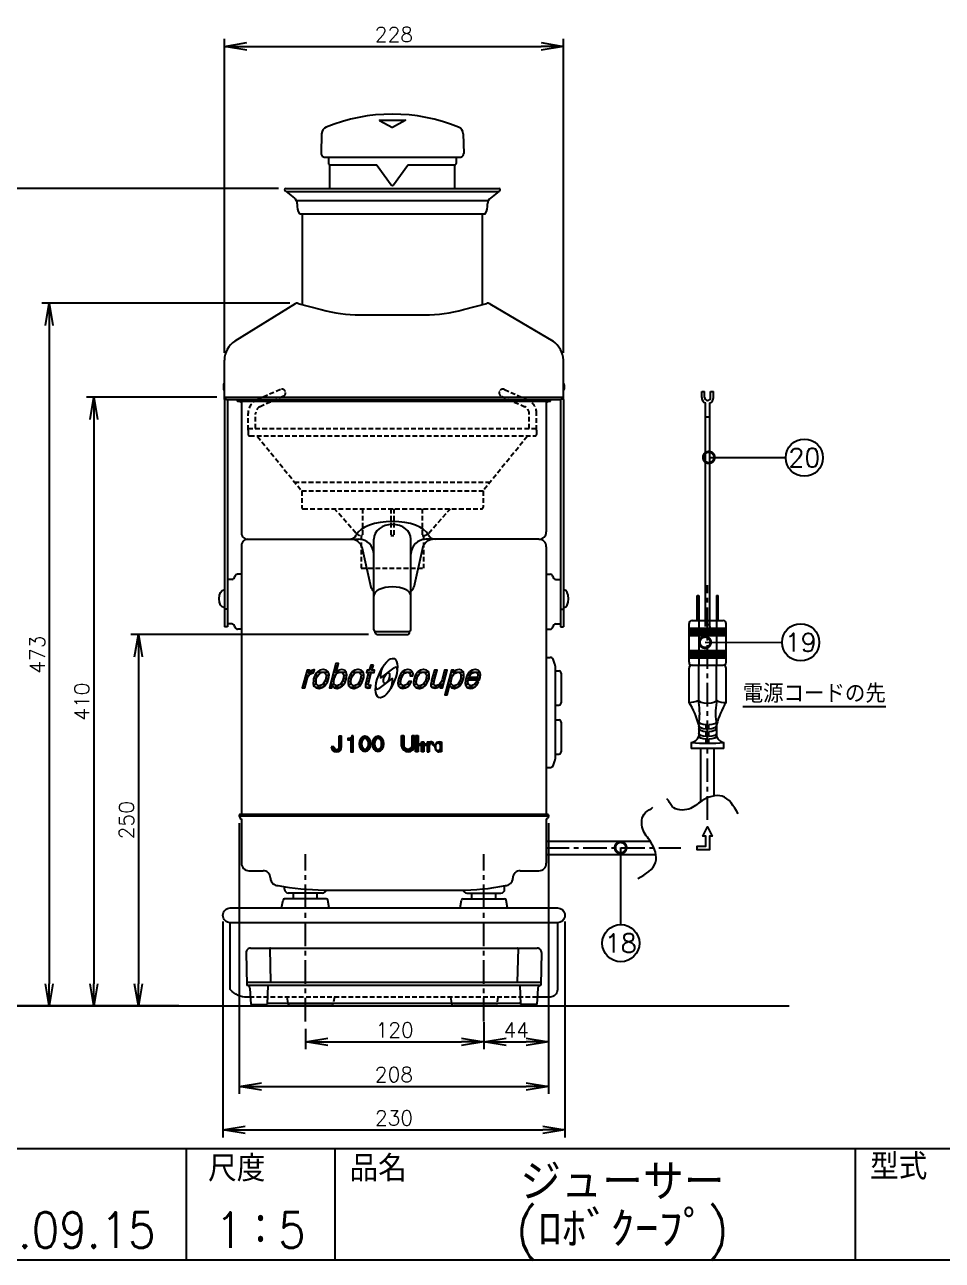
# Model space of a CAD drawing. Extents: x 115 to 2025, y 0 to 1377.
# Drawn here: x 956 to 1573, y 0 to 831 of the extents above; entities that cross this region are included whole.
import ezdxf
from ezdxf.enums import TextEntityAlignment as Align

# ---------------------------------------------------------------- set-up
doc = ezdxf.new("R2010")
doc.units = 0
doc.header["$LTSCALE"] = 0.5
doc.header["$PDMODE"] = 3
doc.linetypes.add('CENTER', pattern=[50.8, 31.75, -6.35, 6.35, -6.35])
doc.linetypes.add('HIDDEN', pattern=[9.525, 6.35, -3.175])
doc.layers.get('0').update_dxf_attribs({"linetype": 'CONTINUOUS'})
doc.layers.get('DEFPOINTS').update_dxf_attribs({"linetype": 'CONTINUOUS'})
for name, color, linetype in [('DANMEN', 7, 'CONTINUOUS'), ('SIYOU', 7, 'CONTINUOUS'), ('SUNPOU', 7, 'CONTINUOUS'), ('WAKU', 7, 'CONTINUOUS')]:
    doc.layers.add(name, color=color, linetype=linetype)
doc.styles.add('BIGFONT', font='romans', dxfattribs={"bigfont": 'bigfont'})
doc.styles.get("Standard").update_dxf_attribs({"font": 'ROMANS', "bigfont": 'EXTFONT.shx'})
doc.dimstyles.get("Standard").update_dxf_attribs({"dimscale": 5, "dimtxt": 2, "dimasz": 3, "dimexe": 1, "dimexo": 1, "dimgap": 0.6, "dimtad": 3, "dimdec": 0, "dimzin": 0, "dimdsep": 46, "dimtxsty": 'STANDARD', "dimblk1": 'OPEN', "dimblk2": 'OPEN', "dimsah": 1, "dimcen": 1.5, "dimadec": 0, "dimazin": 0, "dimtfac": 1, "dimtdec": 0, "dimtmove": 0, "dimatfit": 0, "dimldrblk": 'DOTSMALL', "dimfxl": 1, "dimtvp": 1, "dimtolj": 1, "dimtzin": 0, "dimarcsym": 0})

# ---------------------------------------------------------------- blocks, each defined once
blk = doc.blocks.new('_OPEN')
at = {"color": 0, "linetype": 'ByBlock'}
for p, q in [((-1, 0.167), (0, 0)), ((0, 0), (-1, -0.167)), ((0, 0), (-1, 0))]:
    blk.add_line(p, q, dxfattribs=at)
blk = doc.blocks.new('*D17')
at = {"layer": 'DEFPOINTS', "color": 0}
for p in [(1192.68, 420.78), (1032.86, 170.78), (1065.05, 170.78)]:
    blk.add_point(p, dxfattribs=at)
at = {"layer": 'SUNPOU', "color": 0, "lineweight": -2}
for p, q in [((1187.68, 420.78), (1027.86, 420.78)), ((1032.86, 405.78), (1032.86, 185.78)), ((1060.05, 170.78), (1027.86, 170.78))]:
    blk.add_line(p, q, dxfattribs=at)
at = {"layer": 'SUNPOU', "color": 0, "lineweight": -2, "xscale": 15, "yscale": 15, "zscale": 15}
for p, rotation in [((1032.86, 420.78), 90), ((1032.86, 170.78), 270)]:
    blk.add_blockref('_OPEN', p, dxfattribs=dict(at, rotation=rotation))
at = {"layer": 'SUNPOU', "color": 0, "insert": (1024.86, 295.78), "char_height": 10, "attachment_point": 5, "rotation": 90}
blk.add_mtext('\\A1;250', dxfattribs=at)
blk = doc.blocks.new('_DotSmall')
at = {"color": 0, "linetype": 'ByBlock', "const_width": 0.5}
blk.add_lwpolyline([(-0.0625, 0, 1), (0.0625, 0, 1)], format="xyb", close=True, dxfattribs=at)
blk = doc.blocks.new('*D18')
at = {"layer": 'DEFPOINTS', "color": 0}
for p in [(1139.63, 643.58), (972.86, 170.78), (1060.05, 170.78)]:
    blk.add_point(p, dxfattribs=at)
at = {"layer": 'SUNPOU', "color": 0, "lineweight": -2}
for p, q in [((1134.63, 643.58), (967.86, 643.58)), ((972.86, 628.58), (972.86, 185.78)), ((1055.05, 170.78), (967.86, 170.78))]:
    blk.add_line(p, q, dxfattribs=at)
at = {"layer": 'SUNPOU', "color": 0, "lineweight": -2, "xscale": 15, "yscale": 15, "zscale": 15}
for p, rotation in [((972.86, 643.58), 90), ((972.86, 170.78), 270)]:
    blk.add_blockref('_OPEN', p, dxfattribs=dict(at, rotation=rotation))
at = {"layer": 'SUNPOU', "color": 0, "insert": (964.86, 407.18), "char_height": 10, "attachment_point": 5, "rotation": 90}
blk.add_mtext('\\A1;473', dxfattribs=at)
blk = doc.blocks.new('*D19')
at = {"layer": 'DEFPOINTS', "color": 0}
for p in [(1132.19, 720.78), (942.86, 170.78), (1060.05, 170.78)]:
    blk.add_point(p, dxfattribs=at)
at = {"layer": 'SUNPOU', "color": 0, "lineweight": -2}
for p, q in [((1127.19, 720.78), (937.86, 720.78)), ((942.86, 705.78), (942.86, 185.78)), ((1055.05, 170.78), (937.86, 170.78))]:
    blk.add_line(p, q, dxfattribs=at)
at = {"layer": 'SUNPOU', "color": 0, "lineweight": -2, "xscale": 15, "yscale": 15, "zscale": 15}
for p, rotation in [((942.86, 720.78), 90), ((942.86, 170.78), 270)]:
    blk.add_blockref('_OPEN', p, dxfattribs=dict(at, rotation=rotation))
at = {"layer": 'SUNPOU', "color": 0, "insert": (934.86, 433.78), "char_height": 10, "attachment_point": 5, "rotation": 90}
blk.add_mtext('\\A1;550', dxfattribs=at)
blk = doc.blocks.new('*D20')
at = {"layer": 'DEFPOINTS', "color": 0}
for p in [(1090.69, 580.28), (1002.86, 170.78), (1060.05, 170.78)]:
    blk.add_point(p, dxfattribs=at)
at = {"layer": 'SUNPOU', "color": 0, "lineweight": -2}
for p, q in [((1085.69, 580.28), (997.86, 580.28)), ((1002.86, 565.28), (1002.86, 185.78)), ((1055.05, 170.78), (997.86, 170.78))]:
    blk.add_line(p, q, dxfattribs=at)
at = {"layer": 'SUNPOU', "color": 0, "lineweight": -2, "xscale": 15, "yscale": 15, "zscale": 15}
for p, rotation in [((1002.86, 580.28), 90), ((1002.86, 170.78), 270)]:
    blk.add_blockref('_OPEN', p, dxfattribs=dict(at, rotation=rotation))
at = {"layer": 'SUNPOU', "color": 0, "insert": (994.86, 375.53), "char_height": 10, "attachment_point": 5, "rotation": 90}
blk.add_mtext('\\A1;410', dxfattribs=at)
blk = doc.blocks.new('*D22')
at = {"layer": 'DEFPOINTS', "color": 0}
for p in [(1318.69, 816.38), (1090.69, 605.3), (1318.69, 605.3)]:
    blk.add_point(p, dxfattribs=at)
at = {"layer": 'SUNPOU', "color": 0, "lineweight": -2}
for p, q in [((1090.69, 610.3), (1090.69, 821.38)), ((1105.69, 816.38), (1303.69, 816.38)), ((1318.69, 610.3), (1318.69, 821.38))]:
    blk.add_line(p, q, dxfattribs=at)
at = {"layer": 'SUNPOU', "color": 0, "lineweight": -2, "xscale": 15, "yscale": 15, "zscale": 15, "rotation": 180}
blk.add_blockref('_OPEN', (1090.69, 816.38), dxfattribs=at)
at = {"layer": 'SUNPOU', "color": 0, "lineweight": -2, "xscale": 15, "yscale": 15, "zscale": 15}
blk.add_blockref('_OPEN', (1318.69, 816.38), dxfattribs=at)
at = {"layer": 'SUNPOU', "color": 0, "insert": (1204.69, 824.38), "char_height": 10, "attachment_point": 5}
blk.add_mtext('\\A1;228', dxfattribs=at)
blk = doc.blocks.new('*D24')
at = {"layer": 'DEFPOINTS', "color": 0}
for p in [(1145.19, 160.33), (1265.19, 160.33), (1265.19, 146.64)]:
    blk.add_point(p, dxfattribs=at)
at = {"layer": 'SUNPOU', "color": 0, "lineweight": -2}
for p, q in [((1145.19, 155.33), (1145.19, 141.64)), ((1265.19, 155.33), (1265.19, 141.64)), ((1160.19, 146.64), (1250.19, 146.64))]:
    blk.add_line(p, q, dxfattribs=at)
at = {"layer": 'SUNPOU', "color": 0, "lineweight": -2, "xscale": 15, "yscale": 15, "zscale": 15, "rotation": 180}
blk.add_blockref('_OPEN', (1145.19, 146.64), dxfattribs=at)
at = {"layer": 'SUNPOU', "color": 0, "lineweight": -2, "xscale": 15, "yscale": 15, "zscale": 15}
blk.add_blockref('_OPEN', (1265.19, 146.64), dxfattribs=at)
at = {"layer": 'SUNPOU', "color": 0, "insert": (1205.19, 154.64), "char_height": 10, "attachment_point": 5}
blk.add_mtext('\\A1;120', dxfattribs=at)
blk = doc.blocks.new('*D25')
at = {"layer": 'DEFPOINTS', "color": 0}
for p in [(1100.69, 298.78), (1308.69, 298.78), (1308.69, 116.64)]:
    blk.add_point(p, dxfattribs=at)
at = {"layer": 'SUNPOU', "color": 0, "lineweight": -2}
for p, q in [((1100.69, 293.78), (1100.69, 111.64)), ((1308.69, 293.78), (1308.69, 111.64)), ((1115.69, 116.64), (1293.69, 116.64))]:
    blk.add_line(p, q, dxfattribs=at)
at = {"layer": 'SUNPOU', "color": 0, "lineweight": -2, "xscale": 15, "yscale": 15, "zscale": 15, "rotation": 180}
blk.add_blockref('_OPEN', (1100.69, 116.64), dxfattribs=at)
at = {"layer": 'SUNPOU', "color": 0, "lineweight": -2, "xscale": 15, "yscale": 15, "zscale": 15}
blk.add_blockref('_OPEN', (1308.69, 116.64), dxfattribs=at)
at = {"layer": 'SUNPOU', "color": 0, "insert": (1204.69, 124.64), "char_height": 10, "attachment_point": 5}
blk.add_mtext('\\A1;208', dxfattribs=at)
blk = doc.blocks.new('*D26')
at = {"layer": 'DEFPOINTS', "color": 0}
for p in [(1089.75, 232.55), (1319.75, 232.55), (1319.75, 87.41)]:
    blk.add_point(p, dxfattribs=at)
at = {"layer": 'SUNPOU', "color": 0, "lineweight": -2}
for p, q in [((1089.75, 227.55), (1089.75, 82.41)), ((1319.75, 227.55), (1319.75, 82.41)), ((1104.75, 87.41), (1304.75, 87.41))]:
    blk.add_line(p, q, dxfattribs=at)
at = {"layer": 'SUNPOU', "color": 0, "lineweight": -2, "xscale": 15, "yscale": 15, "zscale": 15, "rotation": 180}
blk.add_blockref('_OPEN', (1089.75, 87.41), dxfattribs=at)
at = {"layer": 'SUNPOU', "color": 0, "lineweight": -2, "xscale": 15, "yscale": 15, "zscale": 15}
blk.add_blockref('_OPEN', (1319.75, 87.41), dxfattribs=at)
at = {"layer": 'SUNPOU', "color": 0, "insert": (1204.75, 95.41), "char_height": 10, "attachment_point": 5}
blk.add_mtext('\\A1;230', dxfattribs=at)
blk = doc.blocks.new('*D27')
at = {"layer": 'DEFPOINTS', "color": 0}
for p in [(1308.69, 181.09), (1265.19, 164.79), (1308.69, 146.64)]:
    blk.add_point(p, dxfattribs=at)
at = {"layer": 'SUNPOU', "color": 0, "lineweight": -2}
for p, q in [((1308.69, 176.09), (1308.69, 141.64)), ((1265.19, 159.79), (1265.19, 141.64)), ((1280.19, 146.64), (1293.69, 146.64))]:
    blk.add_line(p, q, dxfattribs=at)
at = {"layer": 'SUNPOU', "color": 0, "lineweight": -2, "xscale": 15, "yscale": 15, "zscale": 15, "rotation": 180}
blk.add_blockref('_OPEN', (1265.19, 146.64), dxfattribs=at)
at = {"layer": 'SUNPOU', "color": 0, "lineweight": -2, "xscale": 15, "yscale": 15, "zscale": 15}
blk.add_blockref('_OPEN', (1308.69, 146.64), dxfattribs=at)
at = {"layer": 'SUNPOU', "color": 0, "insert": (1286.94, 154.64), "char_height": 10, "attachment_point": 5}
blk.add_mtext('\\A1;44', dxfattribs=at)

msp = doc.modelspace()

# ---------------------------------------------------------------- linework, layer by layer
at = {"color": 2}
for p, q in [((1195.02, 766.59), (1203.69, 761.78)), ((1195.07, 766.78), (1212.3, 766.78)), ((1212.35, 766.59), (1203.69, 761.78)), ((1156.1, 757.56), (1155.75, 744.34)), ((1251.27, 757.56), (1251.62, 744.34)), ((1158.25, 741.78), (1249.12, 741.78)), ((1161.69, 720.78), (1161.69, 736.78)), ((1245.69, 720.78), (1245.69, 736.78)), ((1132.19, 720.78), (1275.19, 720.78)), ((1132.19, 718.78), (1275.19, 718.78)), ((1132.19, 718.78), (1137.81, 714.28)), ((1275.19, 718.78), (1269.56, 714.28)), ((1139.07, 712.78), (1268.3, 712.78)), ((1141.19, 703.78), (1266.19, 703.78)), ((1143.19, 642.68), (1143.19, 703.78)), ((1264.19, 642.68), (1264.19, 703.78)), ((1138.26, 643.22), (1097.65, 618.15)), ((1140.2, 643.49), (1155.85, 639.25)), ((1251.53, 639.25), (1267.17, 643.49)), ((1269.11, 643.22), (1311.73, 618.15)), ((1181.99, 635.78), (1225.38, 635.78)), ((1090.69, 578.78), (1090.69, 605.3)), ((1318.69, 578.78), (1318.69, 605.3)), ((1411.68, 580.19), (1411.68, 584.19)), ((1411.68, 584.19), (1413.68, 584.19)), ((1413.68, 580.19), (1413.68, 584.19)), ((1417.68, 580.19), (1417.68, 584.19)), ((1417.68, 584.19), (1419.68, 584.19)), ((1419.68, 580.19), (1419.68, 584.19)), ((1090.69, 580.28), (1318.69, 580.27)), ((1090.69, 578.78), (1090.69, 425.78)), ((1092.39, 578.78), (1316.69, 578.78)), ((1092.69, 578.78), (1092.69, 425.78)), ((1099.19, 578.03), (1099.19, 578.78)), ((1099.44, 577.78), (1100.19, 577.78)), ((1100.19, 577.78), (1309.19, 577.78)), ((1102.19, 576.78), (1102.19, 489.78)), ((1307.19, 576.78), (1307.19, 489.78)), ((1309.19, 577.78), (1309.94, 577.78)), ((1310.19, 578.03), (1310.19, 578.78)), ((1316.69, 578.78), (1316.69, 425.78)), ((1318.69, 578.78), (1318.69, 425.78)), ((1414.18, 430.03), (1414.18, 576.48)), ((1417.18, 430.03), (1417.18, 576.48)), ((1414.18, 567.19), (1417.18, 567.19)), ((1106.19, 484.78), (1181.19, 484.78)), ((1191.19, 423.78), (1191.19, 484.78)), ((1216.19, 423.78), (1216.19, 484.78)), ((1302.19, 484.78), (1226.19, 484.78)), ((1102.19, 479.78), (1102.19, 299.78)), ((1183.19, 479.72), (1189.18, 452.6)), ((1224.18, 479.72), (1218.19, 452.6)), ((1307.19, 479.78), (1307.19, 299.78)), ((1095.69, 457.78), (1092.69, 457.78)), ((1102.19, 461.27), (1099.62, 461.27)), ((1307.19, 461.27), (1309.75, 461.27)), ((1313.69, 457.78), (1316.69, 457.78)), ((1090.39, 450.78), (1090.69, 450.78)), ((1319, 450.78), (1318.69, 450.78)), ((1408.68, 430.03), (1408.68, 447.03)), ((1408.68, 447.03), (1409.68, 447.03)), ((1409.68, 447.03), (1409.68, 400.03)), ((1421.68, 447.03), (1421.68, 400.03)), ((1421.68, 447.03), (1422.68, 447.03)), ((1422.68, 430.03), (1422.68, 447.03)), ((1090.39, 438.78), (1090.69, 438.78)), ((1092.69, 437.78), (1090.69, 437.78)), ((1316.69, 437.78), (1318.69, 437.78)), ((1318.99, 438.78), (1318.69, 438.78)), ((1092.69, 425.78), (1090.69, 425.78)), ((1095.69, 427.78), (1092.69, 427.78)), ((1102.19, 424.28), (1099.62, 424.28)), ((1307.19, 424.28), (1309.75, 424.28)), ((1313.69, 427.78), (1316.69, 427.78)), ((1316.69, 425.78), (1318.69, 425.78)), ((1403.18, 402.03), (1403.18, 428.03)), ((1403.18, 425.03), (1428.18, 425.03)), ((1403.18, 424.03), (1428.18, 424.03)), ((1405.18, 430.03), (1426.18, 430.03)), ((1428.18, 402.03), (1428.18, 428.03)), ((1192.19, 422.78), (1215.19, 422.78)), ((1192.19, 421.78), (1192.19, 422.78)), ((1193.19, 420.78), (1214.19, 420.78)), ((1194.69, 420.78), (1208.69, 420.78)), ((1215.19, 421.78), (1215.19, 422.78)), ((1403.18, 423.03), (1428.18, 423.03)), ((1403.18, 422.03), (1428.18, 422.03)), ((1403.18, 421.03), (1428.18, 421.03)), ((1403.18, 420.03), (1428.18, 420.03)), ((1403.18, 410.03), (1428.18, 410.03)), ((1403.18, 409.03), (1428.18, 409.03)), ((1403.18, 408.03), (1428.18, 408.03)), ((1165.12, 399.28), (1166.92, 399.28)), ((1188.87, 399.28), (1190.68, 399.28)), ((1312.83, 400.84), (1311.91, 404.03)), ((1313.19, 399.56), (1313.19, 336.94)), ((1403.18, 407.03), (1428.18, 407.03)), ((1403.18, 406.03), (1428.18, 406.03)), ((1403.18, 405.03), (1428.18, 405.03)), ((1405.18, 400.03), (1426.18, 400.03)), ((1409.68, 375.03), (1409.68, 400.03)), ((1421.68, 375.03), (1421.68, 400.03)), ((1144.85, 391.34), (1146.47, 391.34)), ((1145.39, 393.32), (1147.61, 393.32)), ((1145.93, 395.31), (1147.49, 395.31)), ((1147.93, 395.31), (1150.85, 395.31)), ((1150.9, 391.34), (1152.71, 391.34)), ((1151.69, 393.32), (1153.77, 393.32)), ((1153.16, 395.31), (1160.64, 395.31)), ((1159.01, 391.34), (1160.87, 391.34)), ((1159.12, 393.32), (1161.12, 393.32)), ((1163.06, 391.34), (1164.77, 391.34)), ((1163.58, 393.32), (1165.67, 393.32)), ((1164.09, 395.31), (1165.86, 395.31)), ((1164.61, 397.3), (1166.39, 397.3)), ((1166.05, 395.31), (1172.61, 395.31)), ((1170.75, 391.34), (1172.77, 391.34)), ((1170.95, 393.32), (1173, 393.32)), ((1174.41, 391.34), (1176.23, 391.34)), ((1175.21, 393.32), (1177.19, 393.32)), ((1176.54, 395.31), (1184.14, 395.31)), ((1182.37, 391.34), (1184.29, 391.34)), ((1182.63, 393.32), (1184.49, 393.32)), ((1186.36, 395.31), (1191.38, 395.31)), ((1186.75, 391.34), (1188.48, 391.34)), ((1187.26, 393.32), (1189.03, 393.32)), ((1188.29, 397.3), (1190.1, 397.3)), ((1203.69, 391.34), (1194.65, 384.3)), ((1195.78, 391.34), (1204.82, 398.38)), ((1208.03, 391.34), (1209.8, 391.34)), ((1208.75, 393.32), (1210.75, 393.32)), ((1210.05, 395.31), (1217.27, 395.31)), ((1215.6, 393.32), (1217.52, 393.32)), ((1218.43, 391.34), (1220.25, 391.34)), ((1219.23, 393.32), (1221.21, 393.32)), ((1220.7, 395.31), (1228.16, 395.31)), ((1226.55, 391.34), (1228.41, 391.34)), ((1226.66, 393.32), (1228.51, 393.32)), ((1230.4, 391.34), (1232.25, 391.34)), ((1230.97, 393.32), (1232.8, 393.32)), ((1231.54, 395.31), (1233.36, 395.31)), ((1237.43, 391.34), (1239.12, 391.34)), ((1237.92, 393.32), (1239.66, 393.32)), ((1238.42, 395.31), (1240.2, 395.31)), ((1241.95, 391.34), (1243.61, 391.34)), ((1242.49, 393.32), (1244.52, 393.32)), ((1243.02, 395.31), (1244.65, 395.31)), ((1244.85, 395.31), (1251.47, 395.31)), ((1249.65, 391.34), (1251.55, 391.34)), ((1249.77, 393.32), (1251.8, 393.32)), ((1253.28, 391.34), (1262.55, 391.34)), ((1254.09, 393.32), (1255.88, 393.32)), ((1255.32, 395.31), (1262.53, 395.31)), ((1261.02, 393.32), (1262.83, 393.32)), ((1313.19, 396.25), (1315.69, 396.25)), ((1317.19, 394.75), (1317.19, 374.75)), ((1403.18, 375.03), (1403.18, 398.03)), ((1428.18, 375.03), (1428.18, 398.03)), ((1143.23, 385.38), (1145.03, 385.38)), ((1143.77, 387.36), (1145.51, 387.36)), ((1144.31, 389.35), (1145.99, 389.35)), ((1150.44, 387.36), (1152.62, 387.36)), ((1150.47, 389.35), (1152.39, 389.35)), ((1151.68, 385.38), (1157.01, 385.38)), ((1157.04, 387.36), (1159.11, 387.36)), ((1158.4, 389.35), (1160.22, 389.35)), ((1161.52, 385.38), (1163.12, 385.38)), ((1162.03, 387.36), (1164.49, 387.36)), ((1162.55, 389.35), (1164.32, 389.35)), ((1164.25, 385.38), (1168.93, 385.38)), ((1168.9, 387.36), (1171.1, 387.36)), ((1170.25, 389.35), (1172.16, 389.35)), ((1173.96, 387.36), (1175.95, 387.36)), ((1173.99, 389.35), (1175.78, 389.35)), ((1175, 385.38), (1180.38, 385.38)), ((1180.56, 387.36), (1182.57, 387.36)), ((1181.9, 389.35), (1183.55, 389.35)), ((1185.7, 385.38), (1188.84, 385.38)), ((1185.73, 387.36), (1187.51, 387.36)), ((1186.24, 389.35), (1187.93, 389.35)), ((1207.53, 387.36), (1209.52, 387.36)), ((1207.56, 389.35), (1209.34, 389.35)), ((1208.47, 385.38), (1213.66, 385.38)), ((1213.65, 387.36), (1215.61, 387.36)), ((1217.98, 387.36), (1219.97, 387.36)), ((1218.01, 389.35), (1219.8, 389.35)), ((1219.02, 385.38), (1224.55, 385.38)), ((1224.58, 387.36), (1226.59, 387.36)), ((1225.94, 389.35), (1227.63, 389.35)), ((1229.55, 387.36), (1231.56, 387.36)), ((1229.92, 389.35), (1231.72, 389.35)), ((1230.24, 385.38), (1234.73, 385.38)), ((1235.47, 387.36), (1238.04, 387.36)), ((1235.87, 385.38), (1237.51, 385.38)), ((1236.85, 389.35), (1238.58, 389.35)), ((1239.82, 383.39), (1241.42, 383.39)), ((1240.35, 385.38), (1241.95, 385.38)), ((1240.89, 387.36), (1243.29, 387.36)), ((1241.42, 389.35), (1243.15, 389.35)), ((1243.05, 385.38), (1247.72, 385.38)), ((1247.73, 387.36), (1249.77, 387.36)), ((1249.05, 389.35), (1250.88, 389.35)), ((1252.76, 387.36), (1254.79, 387.36)), ((1252.79, 389.35), (1254.56, 389.35)), ((1253.7, 385.38), (1259, 385.38)), ((1259.07, 387.36), (1260.91, 387.36)), ((1239.29, 381.4), (1240.89, 381.4)), ((1313.19, 373.25), (1315.69, 373.25)), ((1313.19, 363.25), (1315.69, 363.25)), ((1317.19, 361.75), (1317.19, 341.75)), ((1409.68, 360.03), (1409.68, 352.03)), ((1414.78, 357.08), (1414.78, 359.9)), ((1416.58, 357.08), (1416.58, 359.9)), ((1421.68, 360.03), (1421.68, 352.03)), ((1167.97, 345.16), (1167.97, 352.56)), ((1167.97, 352.56), (1169.56, 352.56)), ((1167.97, 351.41), (1169.56, 351.41)), ((1167.97, 350.16), (1169.56, 350.16)), ((1169.56, 345.16), (1169.56, 352.56)), ((1173.64, 350.16), (1177.26, 350.16)), ((1175.92, 351.41), (1177.26, 351.41)), ((1183.95, 350.16), (1182.12, 350.16)), ((1187.56, 351.41), (1182.91, 351.41)), ((1188.36, 350.16), (1186.63, 350.16)), ((1192.73, 350.16), (1190.89, 350.16)), ((1196.34, 351.41), (1191.69, 351.41)), ((1197.13, 350.16), (1195.4, 350.16)), ((1209.87, 352.77), (1211.44, 352.77)), ((1209.87, 345.68), (1209.87, 352.77)), ((1211.46, 351.61), (1209.87, 351.61)), ((1211.44, 350.36), (1209.87, 350.36)), ((1211.44, 352.77), (1211.44, 345.62)), ((1218.6, 351.61), (1216.99, 351.61)), ((1217, 352.77), (1218.62, 352.77)), ((1217, 345.59), (1217, 352.77)), ((1218.62, 350.36), (1217, 350.36)), ((1218.62, 345.64), (1218.62, 352.77)), ((1219.16, 341.74), (1219.16, 352.77)), ((1220.99, 351.61), (1219.16, 351.61)), ((1220.99, 350.36), (1219.16, 350.36)), ((1219.21, 352.77), (1220.99, 352.77)), ((1220.99, 352.77), (1220.99, 341.74)), ((1414.78, 352.09), (1414.78, 355.28)), ((1414.78, 347.49), (1414.78, 350.29)), ((1416.58, 352.09), (1416.58, 355.28)), ((1416.58, 347.49), (1416.58, 350.29)), ((1164.28, 345.16), (1162.59, 345.16)), ((1164.28, 345.16), (1162.59, 345.16)), ((1162.83, 343.91), (1164.78, 343.91)), ((1163.69, 342.66), (1168.46, 342.66)), ((1167.47, 343.91), (1169.32, 343.91)), ((1169.56, 348.91), (1167.97, 348.91)), ((1169.56, 347.66), (1167.97, 347.66)), ((1169.56, 346.41), (1167.97, 346.41)), ((1169.56, 345.16), (1167.97, 345.16)), ((1169.56, 345.16), (1167.97, 345.16)), ((1177.25, 343.91), (1175.66, 343.91)), ((1177.25, 343.91), (1175.66, 343.91)), ((1177.25, 342.66), (1175.66, 342.66)), ((1177.26, 348.91), (1175.67, 348.91)), ((1177.26, 347.66), (1175.67, 347.66)), ((1177.26, 346.41), (1175.67, 346.41)), ((1177.26, 345.16), (1175.67, 345.16)), ((1177.26, 345.16), (1175.67, 345.16)), ((1183.15, 347.66), (1181.51, 347.66)), ((1183.17, 346.41), (1181.52, 346.41)), ((1183.37, 348.91), (1181.69, 348.91)), ((1183.45, 345.16), (1181.75, 345.16)), ((1184.15, 343.91), (1182.24, 343.91)), ((1187.33, 342.66), (1183.14, 342.66)), ((1188.24, 343.91), (1186.43, 343.91)), ((1188.73, 345.16), (1187.13, 345.16)), ((1188.79, 348.91), (1187.21, 348.91)), ((1188.95, 346.41), (1187.41, 346.41)), ((1188.97, 347.66), (1187.43, 347.66)), ((1191.92, 347.66), (1190.28, 347.66)), ((1191.94, 346.41), (1190.3, 346.41)), ((1192.14, 348.91), (1190.46, 348.91)), ((1192.22, 345.16), (1190.53, 345.16)), ((1192.92, 343.91), (1191.01, 343.91)), ((1196.11, 342.66), (1191.92, 342.66)), ((1197.02, 343.91), (1195.2, 343.91)), ((1197.5, 345.16), (1195.91, 345.16)), ((1197.56, 348.91), (1195.98, 348.91)), ((1197.73, 346.41), (1196.18, 346.41)), ((1197.75, 347.66), (1196.21, 347.66)), ((1211.44, 349.11), (1209.87, 349.11)), ((1211.44, 347.86), (1209.87, 347.86)), ((1211.44, 346.61), (1209.87, 346.61)), ((1211.54, 345.36), (1209.92, 345.36)), ((1212.57, 344.11), (1210.36, 344.11)), ((1217.14, 342.86), (1211.35, 342.86)), ((1218.14, 344.11), (1215.88, 344.11)), ((1218.58, 345.36), (1216.91, 345.36)), ((1218.62, 349.11), (1217, 349.11)), ((1218.62, 347.86), (1217, 347.86)), ((1218.62, 346.61), (1217, 346.61)), ((1220.99, 349.11), (1219.16, 349.11)), ((1220.99, 347.86), (1219.16, 347.86)), ((1220.99, 346.61), (1219.16, 346.61)), ((1220.99, 345.36), (1219.16, 345.36)), ((1220.99, 344.11), (1219.16, 344.11)), ((1220.99, 342.86), (1219.16, 342.86)), ((1220.99, 341.74), (1219.16, 341.74)), ((1221.65, 345.94), (1221.65, 347.15)), ((1221.65, 347.15), (1223.22, 347.15)), ((1226.42, 346.61), (1221.65, 346.61)), ((1223.17, 345.94), (1221.65, 345.94)), ((1223.22, 347.15), (1223.22, 348.47)), ((1223.22, 348.47), (1224.75, 348.47)), ((1223.22, 347.86), (1224.75, 347.86)), ((1223.22, 341.74), (1223.22, 345.94)), ((1224.75, 345.36), (1223.22, 345.36)), ((1224.75, 344.11), (1223.22, 344.11)), ((1224.75, 342.86), (1223.22, 342.86)), ((1224.75, 341.74), (1223.22, 341.74)), ((1224.75, 348.47), (1224.75, 347.15)), ((1224.75, 347.15), (1226.42, 347.15)), ((1226.42, 345.94), (1224.75, 345.94)), ((1224.75, 345.94), (1224.75, 341.74)), ((1226.42, 347.15), (1226.42, 345.94)), ((1227.1, 348.47), (1228.5, 348.47)), ((1227.1, 348.47), (1227.1, 341.74)), ((1231.02, 347.86), (1227.1, 347.86)), ((1228.76, 346.61), (1227.1, 346.61)), ((1228.5, 345.36), (1227.1, 345.36)), ((1228.5, 344.11), (1227.1, 344.11)), ((1228.5, 342.86), (1227.1, 342.86)), ((1227.1, 341.74), (1228.5, 341.74)), ((1228.5, 348.47), (1228.5, 347.72)), ((1228.5, 345.88), (1228.5, 341.74)), ((1231.69, 346.61), (1230.88, 346.61)), ((1231.1, 346), (1231.83, 346)), ((1232.89, 345.36), (1232.23, 345.36)), ((1233, 344.11), (1232.35, 344.11)), ((1233.11, 346.61), (1232.5, 346.61)), ((1233.56, 342.86), (1232.91, 342.86)), ((1234.05, 347.86), (1233.34, 347.86)), ((1236.76, 347.86), (1234.71, 347.86)), ((1236.76, 342.86), (1235.2, 342.86)), ((1236.76, 346.61), (1235.66, 346.61)), ((1236.76, 344.11), (1235.76, 344.11)), ((1235.85, 341.74), (1235.85, 341.97)), ((1236.76, 341.75), (1235.85, 341.75)), ((1236.76, 345.36), (1235.87, 345.36)), ((1235.93, 348.2), (1235.93, 348.48)), ((1235.93, 348.48), (1236.76, 348.48)), ((1236.76, 348.48), (1236.76, 341.74)), ((1404.68, 348.03), (1404.68, 344.03)), ((1426.68, 344.03), (1404.68, 344.03)), ((1411.18, 308.35), (1411.18, 344.03)), ((1420.18, 312.11), (1420.18, 344.03)), ((1426.68, 344.03), (1426.68, 348.03)), ((1311.91, 332.46), (1312.83, 335.65)), ((1313.19, 340.25), (1315.69, 340.25)), ((1100.69, 299.28), (1100.69, 298.78)), ((1101.19, 299.78), (1308.19, 299.78)), ((1308.69, 299.28), (1308.69, 298.78)), ((1100.69, 298.78), (1308.69, 298.78)), ((1100.69, 298.78), (1101.21, 297.12)), ((1101.69, 296.78), (1102.19, 296.78)), ((1102.19, 296.78), (1102.19, 266.78)), ((1307.19, 296.78), (1307.19, 266.78)), ((1307.69, 296.78), (1307.19, 296.78)), ((1308.69, 298.78), (1308.16, 297.12)), ((1307.19, 281.63), (1377.11, 281.63)), ((1307.19, 272.63), (1380.88, 272.63)), ((1107.19, 261.78), (1116.69, 261.78)), ((1289.69, 261.78), (1302.19, 261.78)), ((1131.19, 249.28), (1131.19, 251.02)), ((1279.19, 249.28), (1279.19, 251.68)), ((1129.19, 236.78), (1130.2, 241.97)), ((1159.19, 242.78), (1131.19, 242.78)), ((1156.69, 246.78), (1133.69, 246.78)), ((1137.19, 242.78), (1137.19, 246.78)), ((1153.19, 242.78), (1153.19, 246.78)), ((1157.64, 248.78), (1248.69, 248.78)), ((1161.19, 236.78), (1160.17, 241.97)), ((1249.19, 236.78), (1250.2, 241.97)), ((1251.19, 242.78), (1279.19, 242.78)), ((1253.69, 246.78), (1276.69, 246.78)), ((1257.19, 242.78), (1257.19, 246.78)), ((1273.19, 242.78), (1273.19, 246.78)), ((1281.19, 236.78), (1280.17, 241.97)), ((1129.19, 236.78), (1161.19, 236.78)), ((1249.19, 236.78), (1281.19, 236.78)), ((1132.69, 176.78), (1133.47, 172.78)), ((1242.69, 176.78), (1243.47, 172.78)), ((1133.47, 172.78), (1133.7, 171.58)), ((1162.69, 170.78), (1134.69, 170.78)), ((1163.9, 172.78), (1163.67, 171.58)), ((1243.47, 172.78), (1243.7, 171.58)), ((1272.69, 170.78), (1244.69, 170.78)), ((1273.9, 172.78), (1273.67, 171.58))]:
    msp.add_line(p, q, dxfattribs=at)
at = {"color": 4}
for p, q in [((1108.33, 209.78), (1301.04, 209.78)), ((1121.17, 209.37), (1121.72, 186.78)), ((1288.2, 209.37), (1287.65, 186.78)), ((1105.33, 206.71), (1105.83, 184.78)), ((1304.04, 206.71), (1303.54, 184.78)), ((1105.79, 186.78), (1303.59, 186.78)), ((1105.83, 184.78), (1303.54, 184.78)), ((1120.02, 184.78), (1119.45, 171.78)), ((1289.35, 184.78), (1289.92, 171.78)), ((1107.92, 182.83), (1108.45, 171.78)), ((1301.45, 182.83), (1300.92, 171.78)), ((1108.45, 171.78), (1119.45, 171.78)), ((1120.43, 172.78), (1288.94, 172.78)), ((1300.92, 171.78), (1289.92, 171.78))]:
    msp.add_line(p, q, dxfattribs=at)
at = {"color": 2, "linetype": 'HIDDEN'}
for p, q in [((1164.69, 176.78), (1163.9, 172.78)), ((1274.69, 176.78), (1273.9, 172.78))]:
    msp.add_line(p, q, dxfattribs=at)
at = {"color": 2}
for points in [[(1160.69, 741.78), (1160.69, 737.78, 0.414214), (1161.69, 736.78), (1192.6, 736.78, -0.242213), (1193.46, 736.33), (1202.83, 723.22, 0.514618), (1204.54, 723.22), (1213.91, 736.33, -0.242213), (1214.77, 736.78), (1245.69, 736.78, 0.414214), (1246.69, 737.78), (1246.69, 741.78)], [(1108.21, 176.78), (1106.19, 176.78, -0.233568), (1094.69, 181.78), (1094.69, 226.78)], [(1314.69, 226.78), (1314.69, 181.78, -0.414214), (1309.69, 176.78), (1301.16, 176.78)]]:
    msp.add_lwpolyline(points, format="xyb", dxfattribs=at)
for points in [[(1171.43, 396.69), (1169.62, 397.09), (1167.61, 396.69), (1165.8, 395.08), (1167.41, 401.12), (1165.6, 401.12), (1161.38, 384.83), (1162.98, 384.83), (1163.39, 386.44), (1163.39, 386.24), (1164.59, 385.03), (1164.59, 384.83), (1166.4, 384.43), (1166.6, 384.43), (1168.41, 385.03), (1170.22, 386.24), (1170.62, 386.64), (1171.83, 388.45), (1172.63, 390.66), (1172.83, 391.67), (1173.04, 393.68), (1172.63, 395.29)], [(1190.93, 400.11), (1189.12, 400.11), (1188.11, 396.69), (1186.7, 396.69), (1186.3, 395.08), (1187.71, 395.08), (1185.7, 387.25), (1185.7, 385.24), (1187.31, 384.63), (1187.91, 384.83), (1188.71, 384.83), (1189.12, 386.64), (1188.51, 386.44), (1188.11, 386.44), (1187.51, 386.84), (1187.51, 387.85), (1189.52, 395.08), (1191.33, 395.08), (1191.73, 396.69), (1189.92, 396.69)], [(1150.92, 396.89), (1148.91, 396.29), (1147.31, 394.68), (1147.91, 396.69), (1146.3, 396.69), (1143.08, 384.83), (1144.89, 384.83), (1146.5, 391.47), (1146.9, 392.27), (1148.11, 394.08), (1148.51, 394.28), (1150.32, 394.88), (1150.72, 394.88), (1151.33, 396.89)], [(1157.36, 397.09), (1156.95, 397.09), (1154.94, 396.69), (1153.34, 395.49), (1152.73, 394.88), (1151.53, 393.07), (1150.72, 390.86), (1150.52, 389.86), (1150.32, 387.85), (1150.72, 386.24), (1151.13, 385.84), (1152.33, 384.83), (1154.14, 384.43), (1154.54, 384.43), (1156.55, 385.03), (1158.16, 386.24), (1158.76, 386.84), (1159.97, 388.65), (1160.77, 390.86), (1160.97, 391.87), (1161.18, 393.88), (1160.57, 395.49), (1160.37, 395.89), (1159.17, 396.69)], [(1154.54, 386.24), (1153.54, 386.44), (1152.53, 387.45), (1152.33, 388.65), (1152.53, 390.86), (1153.14, 392.47), (1154.34, 394.08), (1155.15, 394.88), (1156.95, 395.29), (1157.96, 395.29), (1158.96, 394.08), (1159.17, 393.07), (1158.96, 390.86), (1158.36, 389.26), (1157.16, 387.45), (1156.35, 386.84)], [(1167.01, 394.88), (1168.81, 395.29), (1169.62, 395.29), (1170.82, 394.08), (1171.03, 392.87), (1170.62, 390.66), (1170.22, 389.26), (1169.02, 387.45), (1168.21, 386.84), (1166.4, 386.24), (1165.6, 386.44), (1164.39, 387.45), (1164.19, 388.65), (1164.59, 390.86), (1165.2, 392.47), (1166.2, 394.28)], [(1183.29, 388.65), (1184.49, 391.87), (1184.49, 393.88), (1184.09, 395.49), (1183.89, 395.89), (1182.68, 396.69), (1180.87, 397.09), (1180.27, 397.09), (1178.46, 396.69), (1176.65, 395.49), (1175.05, 393.07), (1174.24, 390.86), (1174.04, 389.86), (1173.84, 387.85), (1174.24, 386.24), (1174.44, 385.84), (1175.65, 384.83), (1177.46, 384.43), (1178.06, 384.43), (1179.87, 385.03), (1181.68, 386.24), (1182.28, 386.84)], [(1178.06, 386.24), (1177.06, 386.44), (1175.85, 387.45), (1175.65, 388.65), (1176.05, 390.86), (1176.65, 392.47), (1177.66, 394.08), (1178.46, 394.88), (1180.47, 395.29), (1181.28, 395.29), (1182.48, 394.08), (1182.68, 393.07), (1182.28, 390.86), (1181.88, 389.26), (1180.67, 387.45), (1179.87, 386.84)], [(1214.24, 397.09), (1213.84, 397.09), (1212.03, 396.69), (1210.22, 395.49), (1209.62, 394.88), (1208.61, 393.07), (1207.81, 390.66), (1207.61, 389.86), (1207.41, 387.85), (1207.81, 386.24), (1207.81, 386.04), (1209.02, 384.83), (1210.62, 384.43), (1212.43, 384.83), (1214.24, 385.64), (1215.45, 387.04), (1216.45, 389.05), (1214.85, 389.05), (1214.64, 388.85), (1213.44, 387.04), (1213.04, 386.84), (1211.23, 386.24), (1210.62, 386.44), (1209.42, 387.45), (1209.22, 388.65), (1209.62, 390.86), (1210.22, 392.47), (1211.23, 394.08), (1211.83, 394.68), (1213.84, 395.29), (1214.04, 395.29), (1215.45, 394.68), (1215.65, 392.87), (1217.46, 392.87), (1217.66, 394.28), (1217.06, 395.89), (1216.05, 396.69)], [(1224.9, 397.09), (1224.29, 397.09), (1222.48, 396.69), (1220.88, 395.49), (1220.27, 394.88), (1219.07, 393.07), (1218.26, 390.86), (1218.06, 389.86), (1217.86, 387.85), (1218.26, 386.24), (1218.46, 385.84), (1219.67, 384.83), (1221.48, 384.43), (1222.08, 384.43), (1224.09, 385.03), (1225.7, 386.24), (1226.3, 386.84), (1227.31, 388.65), (1228.31, 390.86), (1228.51, 391.87), (1228.51, 393.88), (1228.11, 395.49), (1227.91, 395.89), (1226.71, 396.69)], [(1222.08, 386.24), (1221.08, 386.44), (1219.87, 387.45), (1219.67, 388.65), (1220.07, 390.86), (1220.68, 392.47), (1221.68, 394.08), (1222.48, 394.88), (1224.49, 395.29), (1225.3, 395.29), (1226.5, 394.08), (1226.71, 393.07), (1226.5, 390.86), (1225.9, 389.26), (1224.7, 387.45), (1223.89, 386.84)], [(1231.73, 389.46), (1233.74, 396.69), (1231.93, 396.69), (1229.92, 389.66), (1229.92, 389.05), (1229.52, 387.25), (1229.52, 386.24), (1230.52, 385.03), (1232.13, 384.63), (1232.53, 384.63), (1234.34, 385.03), (1236.15, 386.64), (1235.75, 384.83), (1237.36, 384.83), (1240.58, 396.69), (1238.77, 396.69), (1237.16, 390.26), (1236.76, 389.05), (1235.55, 387.45), (1234.95, 386.84), (1232.94, 386.24), (1231.53, 387.04)], [(1244.6, 395.08), (1245, 396.69), (1243.39, 396.69), (1238.97, 380.21), (1240.58, 380.21), (1242.18, 386.24), (1243.39, 385.03), (1243.39, 384.83), (1245.2, 384.43), (1245.4, 384.43), (1247.21, 385.03), (1249.02, 386.24), (1250.63, 388.65), (1251.43, 390.86), (1251.63, 391.67), (1251.83, 393.68), (1251.43, 395.49), (1251.23, 395.49), (1250.22, 396.69), (1248.62, 397.09), (1246.4, 396.69)], [(1247.61, 395.29), (1248.41, 395.29), (1249.62, 394.08), (1249.82, 393.07), (1249.62, 391.06), (1249.02, 389.26), (1247.81, 387.45), (1247.21, 386.84), (1245.2, 386.24), (1244.39, 386.44), (1243.19, 387.45), (1242.99, 388.45), (1243.39, 390.66), (1243.99, 392.47), (1245, 394.08), (1245.8, 394.68)], [(1262.49, 395.49), (1261.28, 396.69), (1259.47, 397.09), (1259.07, 397.09), (1257.26, 396.69), (1255.45, 395.49), (1254.85, 394.68), (1253.84, 392.87), (1253.04, 390.66), (1252.84, 389.86), (1252.64, 387.85), (1253.04, 386.24), (1253.24, 385.84), (1254.24, 384.83), (1256.05, 384.43), (1257.66, 384.63), (1259.47, 385.64), (1260.48, 386.64), (1261.68, 388.65), (1260.07, 388.65), (1258.67, 386.84), (1258.47, 386.84), (1256.66, 386.24), (1256.05, 386.44), (1254.85, 387.25), (1254.44, 388.05), (1254.65, 390.26), (1262.28, 390.26), (1262.28, 390.46), (1262.49, 391.06), (1262.69, 391.87), (1262.89, 393.88)], [(1255.25, 391.87), (1255.45, 392.67), (1256.66, 394.48), (1257.06, 394.68), (1259.07, 395.29), (1259.47, 395.29), (1260.88, 394.48), (1261.08, 393.88), (1260.88, 391.87)], [(1177.25, 352.56), (1176.43, 352.56), (1176.37, 352.21), (1176.14, 351.69), (1175.75, 351.2), (1175.42, 350.93), (1174.89, 350.72), (1174.25, 350.65), (1173.64, 350.65), (1173.64, 349.83), (1175.68, 349.83), (1175.68, 341.74), (1177.25, 341.74)]]:
    msp.add_lwpolyline(points, close=True, dxfattribs=at)
msp.add_lwpolyline([(1094.69, 236.78), (1314.69, 236.78, -0.414214), (1319.69, 231.78), (1319.69, 231.78, -0.414214), (1314.69, 226.78), (1094.69, 226.78, -0.414214), (1089.69, 231.78), (1089.69, 231.78, -0.414214)], format="xyb", close=True, dxfattribs=at)
at = {"color": 2, "linetype": 'HIDDEN'}
msp.add_lwpolyline([(1301.16, 176.78), (1108.21, 176.78)], dxfattribs=at)
at = {"color": 4}
for points in [[(1109.45, 171.78), (1118.45, 171.78), (1118.45, 170.78), (1109.45, 170.78)], [(1299.92, 171.78), (1290.92, 171.78), (1290.92, 170.78), (1299.92, 170.78)]]:
    msp.add_lwpolyline(points, close=True, dxfattribs=at)
at = {"color": 2}
for centre, radius, start, end in [((1203.69, 652.96), 117.81, 67.82129, 112.17871), ((1195.07, 766.68), 0.1, 90, 240.9454), ((1212.3, 766.68), 0.1, 299.0546, 90), ((1161.1, 757.43), 5, 112.17871, 178.49256), ((1246.27, 757.43), 5, 1.50744, 67.82129), ((1158.25, 744.28), 2.5, 178.49256, 270), ((1249.12, 744.28), 2.5, 270, 1.50744), ((1132.19, 719.78), 1, 90, 270), ((1275.19, 719.78), 1, 270, 90), ((1134.69, 710.37), 5, 0, 51.34019), ((1150.12, 709.28), 10.49, 173.99677, 211.62349), ((1257.39, 709.25), 10.36, 328.13362, 6.24612), ((1272.69, 710.37), 5, 128.65981, 180), ((1139.55, 641.08), 2.5, 74.84491, 121.06516), ((1267.82, 641.08), 2.5, 58.93484, 105.15509), ((1181.99, 735.78), 100, 254.84491, 270), ((1225.38, 735.78), 100, 270, 285.15509), ((1107.3, 604.61), 16.63, 125.4953, 177.61822), ((1301.52, 604.31), 17.19, 3.2924, 53.59408), ((1092.89, 581.06), 2.34, 199.58631, 257.56636), ((1099.44, 578.03), 0.25, 180, 270), ((1094.39, 563.68), 15.24, 59.22773, 67.64217), ((1314.98, 563.68), 15.24, 112.35783, 120.77227), ((1309.94, 578.03), 0.25, 270, 0), ((1316.03, 581.71), 3.02, 282.5221, 331.56906), ((1415.68, 580.19), 4, 180, 247.97569), ((1415.68, 580.19), 2, 180, 0), ((1415.68, 580.19), 4, 292.02431, 0), ((1106.35, 489), 4.23, 169.49898, 267.82064), ((1106.35, 480.55), 4.23, 92.17936, 190.50102), ((1174.89, 489.78), 5, 270, 333.62376), ((1175.75, 476.78), 8, 21.62467, 90), ((1181.19, 474.78), 10, 0, 90), ((1226.19, 474.78), 10, 90, 180), ((1231.62, 476.78), 8, 90, 158.37533), ((1232.49, 489.78), 5, 206.37624, 270), ((1302.19, 489.78), 5, 270, 0), ((1302.19, 479.78), 5, 0, 90), ((1095.69, 459.78), 2, 270, 0), ((1099.62, 459.27), 2, 90, 165.50664), ((1309.75, 459.27), 2, 14.49336, 90), ((1313.69, 459.78), 2, 180, 270), ((1196.62, 455.55), 8, 201.62467, 227.21223), ((1210.75, 455.55), 8, 312.78777, 338.37533), ((1095.69, 425.78), 2, 0, 90), ((1099.62, 426.28), 2, 194.31412, 270), ((1309.75, 426.28), 2, 270, 345.68588), ((1313.69, 425.78), 2, 90, 180), ((1405.18, 428.03), 2, 90, 180), ((1426.18, 428.03), 2, 0, 90), ((1192.19, 423.78), 1, 180, 270), ((1193.19, 421.78), 1, 180, 270), ((1214.19, 421.78), 1, 270, 0), ((1215.19, 423.78), 1, 270, 0), ((1309.77, 402.75), 2.5, 30.96376, 90), ((1310.69, 399.56), 2.5, 0, 30.96376), ((1405.18, 402.03), 2, 180, 270), ((1405.18, 398.03), 2, 90, 180), ((1426.18, 402.03), 2, 270, 0), ((1426.18, 398.03), 2, 0, 90), ((1207.34, 393.05), 11.68, 151.19469, 188.41816), ((1192.13, 389.63), 11.68, 331.19469, 8.41816), ((1205.65, 397.31), 1.35, 354.17382, 127.93019), ((1315.69, 394.75), 1.5, 0, 90), ((1193.82, 385.37), 1.35, 174.17382, 307.93019), ((1315.69, 374.75), 1.5, 270, 0), ((1403.08, 390.45), 15.42, 270.37651, 295.35113), ((1358.93, 346.95), 52.41, 14.45607, 32.40132), ((1369.67, 367.53), 40.7, 349.38242, 10.61758), ((1461.86, 367.53), 40.87, 169.42607, 190.57393), ((1426.63, 383.21), 8.32, 233.51, 280.76236), ((1472.43, 346.95), 52.41, 147.59868, 165.54393), ((1315.69, 361.75), 1.5, 0, 90), ((1403.28, 354.91), 7.02, 281.53363, 335.78598), ((1427.63, 354.35), 6.38, 201.24066, 261.43972), ((1214.25, 346.19), 4.41, 186.55564, 352.87272), ((1214.23, 346.53), 2.93, 198.09383, 341.43203), ((1315.69, 341.75), 1.5, 270, 0), ((1415.68, 459.17), 111.68, 264.34754, 275.65246), ((1310.69, 336.94), 2.5, 329.03624, 0), ((1309.77, 333.75), 2.5, 270, 329.03624), ((1101.19, 299.28), 0.5, 90, 180), ((1308.19, 299.28), 0.5, 0, 90), ((1101.69, 297.28), 0.5, 197.58795, 270), ((1307.69, 297.28), 0.5, 270, 342.41205), ((1107.19, 266.78), 5, 180, 270), ((1302.19, 266.78), 5, 270, 0), ((1116.69, 256.78), 5, 0, 90), ((1289.69, 256.78), 5, 90, 180), ((1126.69, 256.78), 5, 180, 270), ((1160.24, 436.76), 188, 259.7199, 269.20709), ((1249.34, 403.7), 154.92, 269.75865, 281.29643), ((1279.69, 256.78), 5, 270, 0), ((1131.19, 241.78), 1, 90, 168.90027), ((1133.69, 249.28), 2.5, 180, 270), ((1156.69, 249.28), 2.5, 270, 348.46304), ((1159.19, 241.78), 1, 11.09973, 90), ((1251.19, 241.78), 1, 90, 168.90027), ((1253.69, 249.28), 2.5, 191.55714, 270), ((1276.69, 249.28), 2.5, 270, 0), ((1279.19, 241.78), 1, 11.09973, 90), ((1134.69, 171.78), 1, 191.09973, 270), ((1162.69, 171.78), 1, 270, 348.90027), ((1244.69, 171.78), 1, 191.09973, 270), ((1272.69, 171.78), 1, 270, 348.90027)]:
    msp.add_arc(centre, radius, start, end, dxfattribs=at)
at = {"color": 4}
for centre, radius, start, end in [((1108.33, 206.78), 3, 90, 181.29543), ((1121.66, 209.28), 0.5, 90, 168.59597), ((1287.71, 209.28), 0.5, 11.40403, 90), ((1301.04, 206.78), 3, 358.70457, 90), ((1105.75, 182.6), 2.18, 6.18273, 87.99455), ((1303.62, 182.6), 2.18, 92.00545, 173.81727), ((1120.54, 173.87), 1.1, 202.28097, 264.32775), ((1288.83, 173.87), 1.1, 275.67225, 337.71903)]:
    msp.add_arc(centre, radius, start, end, dxfattribs=at)
at = {"color": 2}
for centre, major_axis, ratio, start_param, end_param in [((1090.69, 587.28), (0, -2.5), 0.28, 3.141593, 6.283185), ((1318.69, 587.28), (0, 2.5), 0.28, 3.141593, 6.283185), ((1203.69, 484.78), (-25, 0), 0.48, 3.37527, 6.049508), ((1203.69, 484.78), (-12.5, 0), 0.8, 3.141593, 6.283185), ((1203.69, 446.54), (-12.5, 0), 0.498737, 3.141593, 6.283185), ((1318.99, 444.78), (0, 6), 0.533333, 3.141593, 6.283185), ((1166.07, 345.16), (3.49, 0), 0.98228, 3.141593, 6.283185), ((1166.13, 345.16), (1.84, 0), 0.989907, 3.141593, 6.283185), ((1229.82, 345.1), (0, 3.37), 0.621478, -1.300865, 0.680339), ((1229.82, 344.87), (0, 2.6), 0.549052, -1.119762, 1.171062), ((1234.88, 345.11), (0, 3.37), 0.786839, -0.407412, 3.514264)]:
    msp.add_ellipse(centre, major_axis=major_axis, ratio=ratio, start_param=start_param, end_param=end_param, dxfattribs=at)
at = {"color": 2, "extrusion": (0, 0, -1)}
for centre, major_axis, ratio, start_param, end_param in [((1090.39, 444.78), (0, 6), 0.533333, 3.141593, 6.283185), ((1415.68, 376.52), (-6, 0), 0.374318, 3.141593, 6.283185), ((1415.68, 362.12), (-6, 0), 0.374318, -1.420228, 0), ((1415.68, 359.3), (-6, 0), 0.374318, -1.420228, 0), ((1415.68, 357.5), (-6, 0), 0.374318, -1.420228, 0), ((1415.68, 362.12), (-6, 0), 0.374318, 3.141593, 4.561821), ((1415.68, 359.3), (-6, 0), 0.374318, 3.141593, 4.561821), ((1415.68, 357.5), (-6, 0), 0.374318, 3.141593, 4.561821), ((1415.68, 354.32), (-6, 0), 0.374318, -1.420228, 0), ((1415.71, 352.51), (-6, 0), 0.374318, -1.415046, 0), ((1415.68, 354.32), (-6, 0), 0.374318, 3.141593, 4.561821), ((1415.71, 352.51), (-6, 0), 0.374318, 3.141593, 4.566998)]:
    msp.add_ellipse(centre, major_axis=major_axis, ratio=ratio, start_param=start_param, end_param=end_param, dxfattribs=at)
at = {"color": 2}
for centre, major_axis, ratio in [((1199.73, 391.34), (-5.16, -13.13), 0.400039), ((1199.73, 391.34), (-1.45, -3.68), 0.400039), ((1185.24, 347.16), (0, -5.42), 0.691781), ((1185.29, 347.16), (0, -3.82), 0.565892), ((1194.01, 347.16), (0, -5.42), 0.691781), ((1194.06, 347.16), (0, -3.82), 0.565892), ((1234.38, 345.16), (0, -2.76), 0.540397)]:
    msp.add_ellipse(centre, major_axis=major_axis, ratio=ratio, dxfattribs=at)
for points in [[(1436.21, 300.04), (1433.17, 305.3), (1427.46, 315.18), (1411.91, 310.05), (1403.82, 301.76), (1391.7, 302.55), (1389.85, 308.79), (1388.28, 310.13)], [(1368.81, 256.6), (1374.07, 259.64), (1383.95, 265.35), (1378.81, 280.9), (1370.53, 288.99), (1371.31, 301.11), (1377.55, 302.96), (1378.9, 304.52)]]:
    msp.add_open_spline(points, degree=3, knots=[0, 0, 0, 0, 16.075753, 30.148249, 40.348406, 51.66376, 57.865692, 57.865692, 57.865692, 57.865692], dxfattribs=at)
at = {"layer": 'DANMEN', "color": 4, "linetype": 'HIDDEN'}
for p, q in [((1128.39, 585.54), (1112.62, 578.54)), ((1278.99, 585.54), (1294.75, 578.54)), ((1130.42, 580.98), (1114.65, 573.97)), ((1276.95, 580.98), (1292.72, 573.97)), ((1106.69, 558.28), (1106.69, 569.4)), ((1111.69, 559.28), (1111.69, 569.4)), ((1295.69, 559.28), (1295.69, 569.4)), ((1300.69, 558.28), (1300.69, 569.4)), ((1106.69, 559.28), (1300.69, 559.28)), ((1106.69, 558.28), (1106.69, 555.28)), ((1300.69, 558.28), (1300.69, 555.28)), ((1107.69, 554.28), (1299.69, 554.28)), ((1112.99, 553.91), (1142.69, 517.28)), ((1294.39, 553.91), (1264.69, 517.28)), ((1137.82, 523.28), (1269.55, 523.28)), ((1142.69, 517.28), (1264.69, 517.28)), ((1142.69, 517.28), (1142.69, 506.28)), ((1264.69, 517.28), (1264.69, 506.28)), ((1143.69, 505.28), (1263.69, 505.28)), ((1179.19, 488.95), (1164.69, 505.28)), ((1183.69, 505.28), (1183.69, 487.28)), ((1202.69, 505.28), (1202.69, 487.28)), ((1204.69, 505.28), (1204.69, 487.28)), ((1204.69, 505.28), (1204.69, 487.28)), ((1223.69, 505.28), (1223.69, 487.28)), ((1228.18, 488.95), (1242.69, 505.28)), ((1182.69, 487.28), (1182.69, 465.28)), ((1183.69, 487.28), (1182.93, 487.28)), ((1202.69, 487.28), (1204.69, 487.28)), ((1223.69, 487.28), (1224.44, 487.28)), ((1223.69, 487.28), (1224.06, 487.28)), ((1224.69, 487.28), (1224.69, 465.28)), ((1182.69, 465.28), (1224.69, 465.28))]:
    msp.add_line(p, q, dxfattribs=at)
at = {"layer": 'DANMEN', "color": 2, "linetype": 'CENTER'}
for p, q in [((1415.68, 296.1), (1415.68, 453.88)), ((1306.69, 277.13), (1397.69, 277.13))]:
    msp.add_line(p, q, dxfattribs=at)
at = {"layer": 'DANMEN', "color": 2, "linetype": 'HIDDEN'}
for p, q in [((1414.18, 426.03), (1414.18, 430.03)), ((1417.18, 426.03), (1417.18, 430.03))]:
    msp.add_line(p, q, dxfattribs=at)
at = {"layer": 'DANMEN', "color": 2}
for p, q in [((1307.19, 405.25), (1309.77, 405.25)), ((1307.19, 331.25), (1309.77, 331.25))]:
    msp.add_line(p, q, dxfattribs=at)
at = {"layer": 'DANMEN', "linetype": 'CENTER'}
for p, q in [((1145.19, 160.33), (1145.19, 272.97)), ((1265.19, 160.33), (1265.19, 272.97))]:
    msp.add_line(p, q, dxfattribs=at)
at = {"layer": 'DANMEN', "color": 7}
msp.add_line((119.77, 170.78), (1470.59, 170.78), dxfattribs=at)
at = {"layer": 'DANMEN', "color": 2, "linetype": 'HIDDEN'}
msp.add_circle((1415.68, 426.03), 1.5, dxfattribs=at)
at = {"layer": 'DANMEN', "color": 4, "linetype": 'HIDDEN'}
for centre, radius, start, end in [((1129.4, 583.26), 2.5, 23.96249, 113.96249), ((1129.4, 583.26), 2.5, 293.96249, 23.96249), ((1277.97, 583.26), 2.5, 156.03751, 246.03751), ((1277.97, 583.26), 2.5, 66.03751, 156.03751), ((1116.69, 569.4), 10, 113.96249, 180), ((1116.69, 569.4), 5, 113.96249, 180), ((1290.69, 569.4), 5, 0, 66.03751), ((1290.69, 569.4), 10, 0, 66.03751), ((1107.69, 555.28), 1, 180, 270), ((1299.69, 555.28), 1, 270, 0), ((1143.69, 506.28), 1, 180, 270), ((1263.69, 506.28), 1, 270, 0), ((1182.93, 492.28), 5, 221.63354, 270), ((1224.44, 492.28), 5, 270, 318.36646)]:
    msp.add_arc(centre, radius, start, end, dxfattribs=at)
at = {"layer": 'SIYOU', "color": 1}
msp.add_lwpolyline([(1416.93, 278.38), (1416.93, 275.88), (1408.62, 275.88), (1408.62, 278.38), (1414.43, 278.38), (1414.43, 285.01), (1412.56, 285.01), (1415.68, 291.26), (1418.81, 285.01), (1416.93, 285.01), (1416.93, 278.38)], dxfattribs=at)
at = {"layer": 'SUNPOU'}
for centre in [(1480.76, 539.65), (1478.26, 415.43), (1357.29, 213.05)]:
    msp.add_circle(centre, 12.5, dxfattribs=at)
at = {"layer": 'WAKU', "color": 6}
for p, q in [((115, 75), (2025, 75)), ((115, 0), (2025, 0))]:
    msp.add_line(p, q, dxfattribs=at)
at = {"layer": 'WAKU', "color": 7}
for p, q in [((1065, 75), (1065, 0)), ((1165, 75), (1165, 0)), ((1515, 75), (1515, 0))]:
    msp.add_line(p, q, dxfattribs=at)

# ---------------------------------------------------------------- texts
at = {"layer": 'SIYOU', "color": 1}
msp.add_text('%%U電源コードの先', height=12.5, dxfattribs=at).set_placement((1439.26, 374.78))
at = {"layer": 'SUNPOU', "style": 'BIGFONT'}
for s, p in [('20', (1480.76, 539.65)), ('19', (1478.26, 415.43))]:
    msp.add_text(s, height=12.5, dxfattribs=at).set_placement(p, align=Align.MIDDLE)
msp.add_text('18', height=12.5, rotation=360, dxfattribs=at).set_placement((1357.29, 213.05), align=Align.MIDDLE)
at = {"layer": 'WAKU'}
for s, p in [('尺度', (1079.76, 52.71)), ('品名', (1174.84, 52.71)), ('型式', (1524.95, 53.98))]:
    msp.add_text(s, height=17.5, dxfattribs=at).set_placement(p)
at = {"layer": 'WAKU', "color": 1}
for s, p in [('ジューサー', (1358.4, 53.03)), ('(ﾛﾎﾞｸｰﾌﾟ)', (1358.4, 18.75))]:
    msp.add_text(s, height=25, dxfattribs=at).set_placement(p, align=Align.MIDDLE)
at = {"layer": 'WAKU', "color": 1, "width": 0.9}
for s, p in [("'15.09.15", (975, 8.02)), ('1：5', (1115, 8.02))]:
    msp.add_text(s, height=24, dxfattribs=at).set_placement(p, align=Align.CENTER)

# ---------------------------------------------------------------- dimensions: what is measured, and where the dimension line sits
at = {"layer": 'SUNPOU'}
for base, p1, p2, picture, middle in [((1318.69, 816.38), (1090.69, 605.3), (1318.69, 605.3), '*D22', (1204.69, 824.38)), ((1308.69, 116.64), (1100.69, 298.78), (1308.69, 298.78), '*D25', (1204.69, 124.64)), ((1319.75, 87.41), (1089.75, 232.55), (1319.75, 232.55), '*D26', (1204.75, 95.41)), ((1308.6855854, 146.64195603), (1265.1855854, 164.7853304), (1308.6855854, 181.09430514), '*D27', (1286.9355854, 154.64195603))]:
    dim = msp.add_linear_dim(base=base, p1=p1, p2=p2, dimstyle='STANDARD', dxfattribs=at)
    dim.commit()
    dim.dimension.update_dxf_attribs({"geometry": picture, "text_midpoint": middle})
dim = msp.add_linear_dim(base=(942.86, 170.78), p1=(1132.19, 720.78), p2=(1060.05, 170.78), angle=90, dimstyle='STANDARD', dxfattribs=at)
dim.commit()
dim.dimension.update_dxf_attribs({"geometry": '*D19', "text_midpoint": (942.86, 433.78), "dimtype": 160})
for base, p1, p2, picture, middle in [((972.86, 170.78), (1139.63, 643.58), (1060.05, 170.78), '*D18', (964.86, 407.18)), ((1002.85818541, 170.77541487), (1090.6855854, 580.27541487), (1060.04969297, 170.77541487), '*D20', (994.85818541, 375.52541487)), ((1032.86, 170.78), (1192.68, 420.78), (1065.05, 170.78), '*D17', (1024.86, 295.78))]:
    dim = msp.add_linear_dim(base=base, p1=p1, p2=p2, angle=90, dimstyle='STANDARD', dxfattribs=at)
    dim.commit()
    dim.dimension.update_dxf_attribs({"geometry": picture, "text_midpoint": middle})
dim = msp.add_linear_dim(base=(1265.19, 146.64), p1=(1145.19, 160.33), p2=(1265.19, 160.33), dimstyle='STANDARD', dxfattribs=at)
dim.commit()
dim.dimension.update_dxf_attribs({"geometry": '*D24', "text_midpoint": (1205.19, 146.64), "dimtype": 160})

# ---------------------------------------------------------------- leaders
for points in [[(1416.51, 539.84), (1468.26, 539.83)], [(1414, 415.45), (1465.76, 415.43)], [(1357.19, 277.3), (1357.18, 225.55)]]:
    msp.add_leader(points, dimstyle='STANDARD', dxfattribs=at)

doc.saveas('drawing.dxf')
